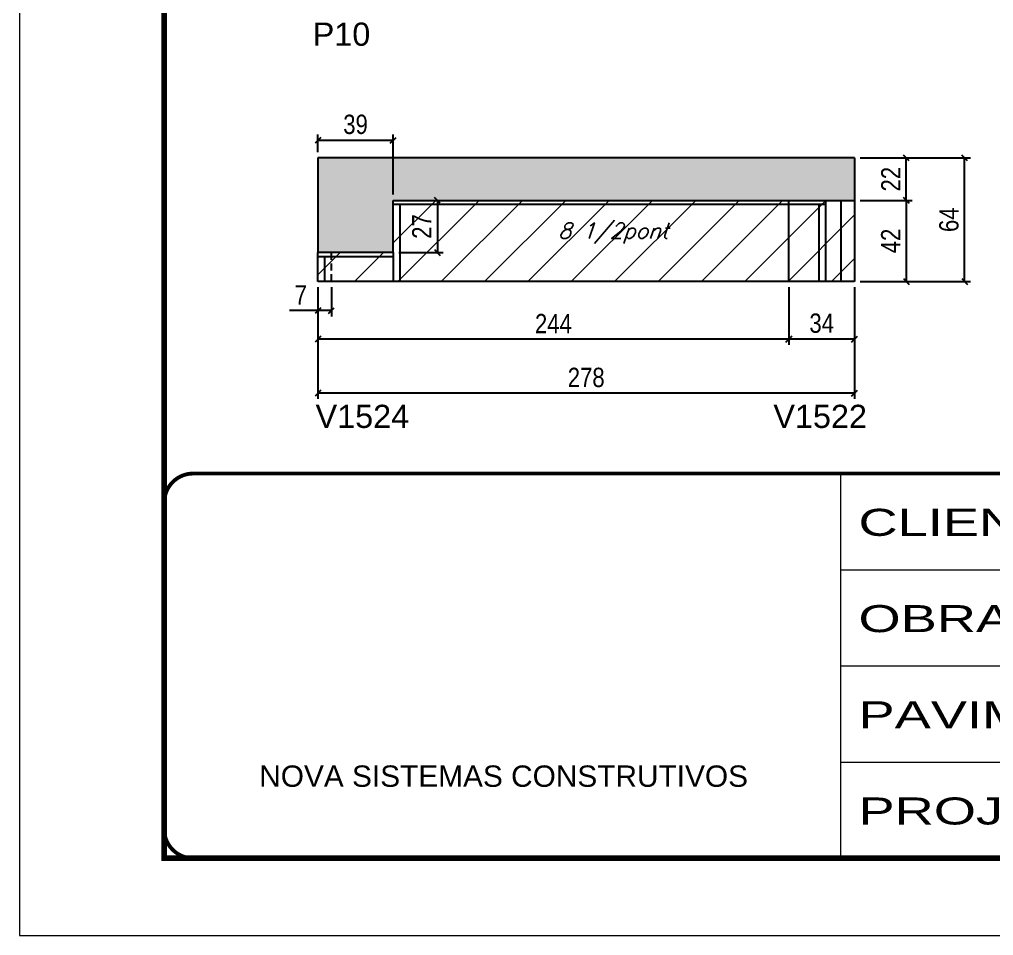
# Model space of a CAD drawing. Extents: x 3309 to 10008, y -2522 to 14608.
# Drawn here: x 4908 to 5412, y 8964 to 9438 of the extents above; entities that cross this region are included whole.
import ezdxf

# ---------------------------------------------------------------- set-up
doc = ezdxf.new("R2010")
doc.units = 0
for name, pattern in [('CONTINUO', [0]), ('DASHED', [0.75, 0.5, -0.25]), ('HIDDEN', [0.375, 0.25, -0.125])]:
    doc.linetypes.add(name, pattern=pattern)
for name, color, linetype in [('5', 5, 'Continuous'), ('COTA', 241, 'Continuous'), ('Painéis', 200, 'Continuous'), ('SARR_2.2x7', 40, 'Continuous'), ('SARR_3.5x7', 81, 'Continuous'), ('texto', 7, 'Continuous')]:
    doc.layers.add(name, color=color, linetype=linetype)
for name, color, linetype, lineweight in [('Folhas', 255, 'Continuous', 9), ('Hachura', 251, 'Continuous', 9), ('SARRAFO DE PRESSAO', 251, 'DASHED', 9)]:
    doc.layers.add(name, color=color, linetype=linetype, lineweight=lineweight)
doc.styles.add('ARIAL', font='arial.ttf')
doc.styles.add('COTA TECNICA', font='techl___.ttf', dxfattribs={"height": 10})
doc.styles.add('Romans', font='romans.shx')
doc.styles.get("Standard").update_dxf_attribs({"font": 'arial.ttf'})
doc.styles.add('Tecnologia', font='')
doc.styles.get('Tecnologia').set_extended_font_data('Forgotten Futurist')
doc.dimstyles.new('PAINEL', dxfattribs={"dimtxt": 10, "dimasz": 3, "dimexe": 3, "dimexo": 3, "dimgap": 3, "dimtad": 1, "dimdec": 1, "dimzin": 12, "dimdsep": 46, "dimtxsty": 'COTA TECNICA', "dimblk1": 'OBLIQUE', "dimblk2": 'OBLIQUE', "dimsah": 1, "dimcen": 0.9, "dimclrd": 4, "dimclre": 4, "dimclrt": 240, "dimadec": 1, "dimazin": 3, "dimtfac": 1, "dimtdec": 1, "dimtmove": 0, "dimatfit": 3, "dimfxl": 1, "dimtolj": 1, "dimtzin": 12, "dimarcsym": 0})

# ---------------------------------------------------------------- blocks, each defined once
blk = doc.blocks.new('9999999999')
at = {"color": 30, "linetype": 'CONTINUO'}
for p, q in [((98564.56, 34230.21), (98564.56, 34429.45)), ((98564.56, 34379.64), (99583.98, 34379.64)), ((98564.56, 34329.83), (99487.98, 34329.83)), ((98564.56, 34280.02), (99487.98, 34280.02))]:
    blk.add_line(p, q, dxfattribs=at)
at = {"color": 30, "linetype": 'CONTINUO', "const_width": 2}
blk.add_lwpolyline([(99583.98, 34230.21), (99583.98, 34414.45, 0.414214), (99568.98, 34429.45), (98228.98, 34429.45, 0.414214), (98213.98, 34414.45), (98213.98, 34245.21, 0.414214), (98228.98, 34230.21), (99583.98, 34230.21)], format="xyb", dxfattribs=at)
at = {"layer": 'Folhas'}
blk.add_lwpolyline([(98138.98, 34190.21), (99623.98, 34190.21), (99623.98, 35240.21), (98138.98, 35240.21)], close=True, dxfattribs=at)
at = {"layer": 'Folhas', "color": 30, "const_width": 3}
blk.add_lwpolyline([(98213.98, 34230.21), (99583.98, 34230.21), (99583.98, 35200.21), (98213.98, 35200.21)], close=True, dxfattribs=at)
at = {"color": 7, "linetype": 'Continuous', "ltscale": 5, "style": 'ARIAL'}
blk.add_text('NOVA SISTEMAS CONSTRUTIVOS', height=11.0592, dxfattribs=at).set_placement((98263.19, 34267.21))
at = {"layer": 'Folhas', "color": 7, "style": 'Tecnologia', "width": 1.5}
for s, p in [('CLIENTE:', (98573.65, 34397.17)), ('OBRA:', (98573.65, 34347.31)), ('PAVIMENTO:', (98573.65, 34297.5)), ('PROJETO:', (98573.65, 34247.69))]:
    blk.add_text(s, height=14, dxfattribs=at).set_placement(p)
blk = doc.blocks.new('_Oblique')
at = {"color": 0, "linetype": 'ByBlock', "lineweight": -2}
blk.add_line((-0.5, -0.5), (0.5, 0.5), dxfattribs=at)
blk = doc.blocks.new('*D3047')
at = {"layer": 'COTA', "color": 4, "lineweight": -2, "transparency": 16777216}
for p, q in [((5062.47, 9299.23), (5062.47, 9241.41)), ((5340.47, 9299.23), (5340.47, 9241.41)), ((5340.47, 9244.41), (5062.47, 9244.41))]:
    blk.add_line(p, q, dxfattribs=at)
at = {"layer": 'Defpoints', "color": 0, "transparency": 16777216}
for p in [(5062.47, 9302.23), (5340.47, 9302.23), (5062.47, 9244.41)]:
    blk.add_point(p, dxfattribs=at)
at = {"layer": 'COTA', "color": 4, "lineweight": -2, "transparency": 16777216, "xscale": 3, "yscale": 3, "zscale": 3, "rotation": 180}
blk.add_blockref('_Oblique', (5062.47, 9244.41), dxfattribs=at)
at = {"layer": 'COTA', "color": 4, "lineweight": -2, "transparency": 16777216, "xscale": 3, "yscale": 3, "zscale": 3}
blk.add_blockref('_Oblique', (5340.47, 9244.41), dxfattribs=at)
at = {"layer": 'COTA', "color": 240, "transparency": 16777216, "insert": (5201.47, 9252.51), "char_height": 10, "attachment_point": 5, "style": 'COTA TECNICA'}
blk.add_mtext('\\A1;278', dxfattribs=at)
blk = doc.blocks.new('*D3048')
at = {"layer": 'COTA', "color": 4, "lineweight": -2, "transparency": 16777216}
for p, q in [((5343.47, 9366.23), (5370.29, 9366.23)), ((5367.29, 9344.23), (5367.29, 9366.23)), ((5343.47, 9344.23), (5370.29, 9344.23))]:
    blk.add_line(p, q, dxfattribs=at)
at = {"layer": 'Defpoints', "color": 0, "transparency": 16777216}
for p in [(5340.47, 9366.23), (5367.29, 9366.23), (5340.47, 9344.23)]:
    blk.add_point(p, dxfattribs=at)
at = {"layer": 'COTA', "color": 4, "lineweight": -2, "transparency": 16777216, "xscale": 3, "yscale": 3, "zscale": 3}
for p, rotation in [((5367.29, 9366.23), 90), ((5367.29, 9344.23), 270)]:
    blk.add_blockref('_Oblique', p, dxfattribs=dict(at, rotation=rotation))
at = {"layer": 'COTA', "color": 240, "transparency": 16777216, "insert": (5359.29, 9355.23), "char_height": 10, "attachment_point": 5, "rotation": 90, "style": 'COTA TECNICA'}
blk.add_mtext('\\A1;22', dxfattribs=at)
blk = doc.blocks.new('*D3049')
at = {"layer": 'COTA', "color": 4, "lineweight": -2, "transparency": 16777216}
for p, q in [((5343.47, 9344.23), (5370.29, 9344.23)), ((5367.29, 9344.23), (5367.29, 9302.23)), ((5343.47, 9302.23), (5370.29, 9302.23))]:
    blk.add_line(p, q, dxfattribs=at)
at = {"layer": 'Defpoints', "color": 0, "transparency": 16777216}
for p in [(5340.47, 9344.23), (5340.47, 9302.23), (5367.29, 9302.23)]:
    blk.add_point(p, dxfattribs=at)
at = {"layer": 'COTA', "color": 4, "lineweight": -2, "transparency": 16777216, "xscale": 3, "yscale": 3, "zscale": 3}
for p, rotation in [((5367.29, 9344.23), 90), ((5367.29, 9302.23), 270)]:
    blk.add_blockref('_Oblique', p, dxfattribs=dict(at, rotation=rotation))
at = {"layer": 'COTA', "color": 240, "transparency": 16777216, "insert": (5359.22, 9323.23), "char_height": 10, "attachment_point": 5, "rotation": 90, "style": 'COTA TECNICA'}
blk.add_mtext('\\A1;42', dxfattribs=at)
blk = doc.blocks.new('*D3050')
at = {"layer": 'COTA', "color": 4, "lineweight": -2, "transparency": 16777216}
for p, q in [((5343.47, 9366.23), (5400.53, 9366.23)), ((5397.53, 9302.23), (5397.53, 9366.23)), ((5343.47, 9302.23), (5400.53, 9302.23))]:
    blk.add_line(p, q, dxfattribs=at)
at = {"layer": 'Defpoints', "color": 0, "transparency": 16777216}
for p in [(5340.47, 9366.23), (5397.53, 9366.23), (5340.47, 9302.23)]:
    blk.add_point(p, dxfattribs=at)
at = {"layer": 'COTA', "color": 4, "lineweight": -2, "transparency": 16777216, "xscale": 3, "yscale": 3, "zscale": 3}
for p, rotation in [((5397.53, 9366.23), 90), ((5397.53, 9302.23), 270)]:
    blk.add_blockref('_Oblique', p, dxfattribs=dict(at, rotation=rotation))
at = {"layer": 'COTA', "color": 240, "transparency": 16777216, "insert": (5389.42, 9334.23), "char_height": 10, "attachment_point": 5, "rotation": 90, "style": 'COTA TECNICA'}
blk.add_mtext('\\A1;64', dxfattribs=at)
blk = doc.blocks.new('*D3051')
at = {"layer": 'COTA', "color": 4, "lineweight": -2, "transparency": 16777216}
for p, q in [((5306.47, 9299.23), (5306.47, 9269.37)), ((5340.47, 9299.23), (5340.47, 9269.37)), ((5340.47, 9272.37), (5306.47, 9272.37))]:
    blk.add_line(p, q, dxfattribs=at)
at = {"layer": 'Defpoints', "color": 0, "transparency": 16777216}
for p in [(5306.47, 9302.23), (5340.47, 9302.23), (5306.47, 9272.37)]:
    blk.add_point(p, dxfattribs=at)
at = {"layer": 'COTA', "color": 4, "lineweight": -2, "transparency": 16777216, "xscale": 3, "yscale": 3, "zscale": 3, "rotation": 180}
blk.add_blockref('_Oblique', (5306.47, 9272.37), dxfattribs=at)
at = {"layer": 'COTA', "color": 4, "lineweight": -2, "transparency": 16777216, "xscale": 3, "yscale": 3, "zscale": 3}
blk.add_blockref('_Oblique', (5340.47, 9272.37), dxfattribs=at)
at = {"layer": 'COTA', "color": 240, "transparency": 16777216, "insert": (5323.47, 9280.59), "char_height": 10, "attachment_point": 5, "style": 'COTA TECNICA'}
blk.add_mtext('\\A1;34', dxfattribs=at)
blk = doc.blocks.new('*D3052')
at = {"layer": 'COTA', "color": 4, "lineweight": -2, "transparency": 16777216}
for p, q in [((5062.47, 9299.23), (5062.47, 9269.37)), ((5306.47, 9299.23), (5306.47, 9269.37)), ((5306.47, 9272.37), (5062.47, 9272.37))]:
    blk.add_line(p, q, dxfattribs=at)
at = {"layer": 'Defpoints', "color": 0, "transparency": 16777216}
for p in [(5062.47, 9302.23), (5306.47, 9302.23), (5062.47, 9272.37)]:
    blk.add_point(p, dxfattribs=at)
at = {"layer": 'COTA', "color": 4, "lineweight": -2, "transparency": 16777216, "xscale": 3, "yscale": 3, "zscale": 3, "rotation": 180}
blk.add_blockref('_Oblique', (5062.47, 9272.37), dxfattribs=at)
at = {"layer": 'COTA', "color": 4, "lineweight": -2, "transparency": 16777216, "xscale": 3, "yscale": 3, "zscale": 3}
blk.add_blockref('_Oblique', (5306.47, 9272.37), dxfattribs=at)
at = {"layer": 'COTA', "color": 240, "transparency": 16777216, "insert": (5184.47, 9280.44), "char_height": 10, "attachment_point": 5, "style": 'COTA TECNICA'}
blk.add_mtext('\\A1;244', dxfattribs=at)
blk = doc.blocks.new('*D3053')
at = {"layer": 'COTA', "color": 4, "lineweight": -2, "transparency": 16777216}
for p, q in [((5062.47, 9299.23), (5062.47, 9284.15)), ((5069.47, 9299.23), (5069.47, 9284.15)), ((5062.47, 9287.15), (5047.74, 9287.15)), ((5069.47, 9287.15), (5062.47, 9287.15))]:
    blk.add_line(p, q, dxfattribs=at)
at = {"layer": 'Defpoints', "color": 0, "transparency": 16777216}
for p in [(5062.47, 9302.23), (5069.47, 9302.23), (5062.47, 9287.15)]:
    blk.add_point(p, dxfattribs=at)
at = {"layer": 'COTA', "color": 4, "lineweight": -2, "transparency": 16777216, "xscale": 3, "yscale": 3, "zscale": 3, "rotation": 180}
blk.add_blockref('_Oblique', (5062.47, 9287.15), dxfattribs=at)
at = {"layer": 'COTA', "color": 4, "lineweight": -2, "transparency": 16777216, "xscale": 3, "yscale": 3, "zscale": 3}
blk.add_blockref('_Oblique', (5069.47, 9287.15), dxfattribs=at)
at = {"layer": 'COTA', "color": 240, "transparency": 16777216, "insert": (5053.61, 9295.22), "char_height": 10, "attachment_point": 5, "style": 'COTA TECNICA'}
blk.add_mtext('\\A1;7', dxfattribs=at)
blk = doc.blocks.new('*D3054')
at = {"layer": 'COTA', "color": 4, "lineweight": -2, "transparency": 16777216}
for p, q in [((5062.47, 9369.23), (5062.47, 9378.31)), ((5101.47, 9347.23), (5101.47, 9378.31)), ((5101.47, 9375.31), (5062.47, 9375.31))]:
    blk.add_line(p, q, dxfattribs=at)
at = {"layer": 'Defpoints', "color": 0, "transparency": 16777216}
for p in [(5062.47, 9375.31), (5062.47, 9366.23), (5101.47, 9344.23)]:
    blk.add_point(p, dxfattribs=at)
at = {"layer": 'COTA', "color": 4, "lineweight": -2, "transparency": 16777216, "xscale": 3, "yscale": 3, "zscale": 3, "rotation": 180}
blk.add_blockref('_Oblique', (5062.47, 9375.31), dxfattribs=at)
at = {"layer": 'COTA', "color": 4, "lineweight": -2, "transparency": 16777216, "xscale": 3, "yscale": 3, "zscale": 3}
blk.add_blockref('_Oblique', (5101.47, 9375.31), dxfattribs=at)
at = {"layer": 'COTA', "color": 240, "transparency": 16777216, "insert": (5081.97, 9383.56), "char_height": 10, "attachment_point": 5, "style": 'COTA TECNICA'}
blk.add_mtext('\\A1;39', dxfattribs=at)
blk = doc.blocks.new('*D3055')
at = {"layer": 'COTA', "color": 4, "lineweight": -2, "transparency": 16777216}
for p, q in [((5104.47, 9344.23), (5127.37, 9344.23)), ((5124.37, 9344.23), (5124.37, 9317.23)), ((5104.47, 9317.23), (5127.37, 9317.23))]:
    blk.add_line(p, q, dxfattribs=at)
at = {"layer": 'Defpoints', "color": 0, "transparency": 16777216}
for p in [(5101.47, 9344.23), (5101.47, 9317.23), (5124.37, 9317.23)]:
    blk.add_point(p, dxfattribs=at)
at = {"layer": 'COTA', "color": 4, "lineweight": -2, "transparency": 16777216, "xscale": 3, "yscale": 3, "zscale": 3}
for p, rotation in [((5124.37, 9344.23), 90), ((5124.37, 9317.23), 270)]:
    blk.add_blockref('_Oblique', p, dxfattribs=dict(at, rotation=rotation))
at = {"layer": 'COTA', "color": 240, "transparency": 16777216, "insert": (5116.29, 9330.73), "char_height": 10, "attachment_point": 5, "rotation": 90, "style": 'COTA TECNICA'}
blk.add_mtext('\\A1;27', dxfattribs=at)

msp = doc.modelspace()

# ---------------------------------------------------------------- hatches: boundary and pattern name
at = {"layer": 'COTA'}
h = msp.add_hatch(dxfattribs=at)
h.set_pattern_fill('AR-CONC', color=256, scale=0.03)
h.set_pattern_definition([(50, (-1982.807, -4017.7864), (5.4655401, -0.4781726), [0.5715, -6.2865]), (355, (-1982.807, -4017.7864), (-1.0573026, 5.7317054), [0.4572, -5.0292175]), (100.451445, (-1982.3515, -4017.826), (4.4082374, 5.2535326), [0.4857003, -5.3427073]), (46.1842, (-1982.807, -4016.2624), (8.1323712, -1.2612698), [0.85725, -9.42975]), (96.63556, (-1982.129, -4016.3675), (7.122124, 7.4227837), [0.7285507, -8.0140682]), (351.18415, (-1982.807, -4016.262), (7.122124, 7.4227837), [0.685799, -7.543792]), (21, (-1982.045, -4016.6434), (4.5484317, -3.067956), [0.5715, -6.2865]), (326, (-1982.045, -4016.6434), (1.8540609, 5.525639), [0.4572, -5.0292]), (71.451445, (-1981.666, -4016.899), (6.4024926, 2.457683), [0.4857003, -5.3426981]), (37.5, (-1982.807, -4017.7864), (0.0926581, 2.53665117), [0, -4.96824, 0, -5.1054, 0, -5.04825]), (7.5, (-1982.807, -4017.7864), (2.00458988, 3.00541724), [0, -2.91084, 0, -4.85394, 0, -1.92405]), (327.5, (-1984.5062, -4017.7864), (4.06771786, -0.17186232), [0, -1.905, 0, -5.9436, 0, -7.8867]), (317.5, (-1985.2682, -4017.7864), (4.4438754, 0.7627947), [0, -2.4765, 0, -3.94716, 0, -5.6007])])
h.paths.add_polyline_path([(5101.47, 9344.23), (5340.47, 9344.23), (5340.47, 9366.23), (5062.47, 9366.23), (5062.47, 9317.23), (5101.47, 9317.23)])
at = {"layer": 'Hachura', "linetype": 'ByBlock'}
h = msp.add_hatch(dxfattribs=at)
h.set_pattern_fill('ANSI31', color=256, scale=5)
h.paths.add_polyline_path([(5453.73, 9911.31), (5453.73, 9864.31), (5697.73, 9864.31), (5697.73, 9911.31)])
h.paths.add_polyline_path([(5697.73, 9911.31), (5697.73, 9864.31), (5740.23, 9864.31), (5740.23, 9911.31)])
h.paths.add_polyline_path([(5740.23, 9911.31), (5740.23, 9864.31), (5984.23, 9864.31), (5984.23, 9911.31)])
h.paths.add_polyline_path([(5984.23, 9911.31), (5984.23, 9864.31), (6228.23, 9864.31), (6228.23, 9911.31)])
h.paths.add_polyline_path([(5996.73, 9726.74), (5996.73, 9676.74), (6134.73, 9676.74), (6134.73, 9686.74), (6112.73, 9686.74), (6112.73, 9726.74)])
h.paths.add_polyline_path([(5752.73, 9726.74), (5752.73, 9676.74), (5996.73, 9676.74), (5996.73, 9726.74)])
h.paths.add_polyline_path([(5575.73, 9726.74), (5575.73, 9676.74), (5722.73, 9676.74), (5722.73, 9726.74)])
h.paths.add_polyline_path([(5453.73, 9726.74), (5453.73, 9676.74), (5575.73, 9676.74), (5575.73, 9726.74)])
h.paths.add_polyline_path([(5306.47, 9500.15), (5306.47, 9546.15), (5062.47, 9546.15), (5062.47, 9500.15)])
h.paths.add_polyline_path([(5403.97, 9546.15), (5306.47, 9546.15), (5306.47, 9500.15), (5403.97, 9500.15)])
h.paths.add_polyline_path([(5471.29, 9542.15), (5471.29, 9510.15), (5444.29, 9510.15), (5444.29, 9500.15), (5688.29, 9500.15), (5688.29, 9542.15)])
h.paths.add_polyline_path([(5688.29, 9542.15), (5688.29, 9500.15), (5932.29, 9500.15), (5932.29, 9542.15)])
h.paths.add_polyline_path([(5932.29, 9542.15), (5932.29, 9500.15), (6033.79, 9500.15), (6033.79, 9542.15)])
h.paths.add_polyline_path([(6277.79, 9500.15), (6277.79, 9542.15), (6033.79, 9542.15), (6033.79, 9500.15)])
h.paths.add_polyline_path([(5306.47, 9302.23), (5306.47, 9344.23), (5101.47, 9344.23), (5101.47, 9317.23), (5062.47, 9317.23), (5062.47, 9302.23)])
h.paths.add_polyline_path([(5340.47, 9344.23), (5306.47, 9344.23), (5306.47, 9302.23), (5340.47, 9302.23)])

# ---------------------------------------------------------------- linework, layer by layer
at = {"layer": 'COTA'}
for p, q in [((5340.47, 9366.23), (5062.47, 9366.23)), ((5062.47, 9366.23), (5062.47, 9317.23)), ((5340.47, 9366.23), (5340.47, 9344.23)), ((5101.47, 9317.23), (5101.47, 9302.23))]:
    msp.add_line(p, q, dxfattribs=at)
at = {"layer": 'Painéis', "linetype": 'ByBlock'}
for p, q in [((5101.47, 9344.23), (5340.47, 9344.23)), ((5101.47, 9317.23), (5101.47, 9344.23)), ((5306.47, 9302.23), (5306.47, 9344.23)), ((5340.47, 9344.23), (5340.47, 9302.23)), ((5062.47, 9302.23), (5062.47, 9317.23)), ((5101.47, 9317.23), (5062.47, 9317.23)), ((5340.47, 9302.23), (5062.47, 9302.23))]:
    msp.add_line(p, q, dxfattribs=at)
at = {"layer": 'SARR_2.2x7', "linetype": 'Continuous'}
for p, q in [((5325.47, 9342.03), (5101.47, 9342.03)), ((5333.47, 9302.23), (5333.47, 9344.23)), ((5101.47, 9315.03), (5062.47, 9315.03))]:
    msp.add_line(p, q, dxfattribs=at)
at = {"layer": 'SARR_2.2x7', "linetype": 'HIDDEN', "ltscale": 15}
msp.add_line((5069.47, 9302.23), (5069.47, 9317.23), dxfattribs=at)
at = {"layer": 'SARR_3.5x7'}
for p, q in [((5104.97, 9342.03), (5104.97, 9302.23)), ((5321.97, 9342.03), (5321.97, 9302.23)), ((5325.47, 9344.23), (5325.47, 9302.23)), ((5065.97, 9315.03), (5065.97, 9302.23))]:
    msp.add_line(p, q, dxfattribs=at)

# ---------------------------------------------------------------- block references
at = {"layer": 'SARRAFO DE PRESSAO', "color": 6, "linetype": 'ByBlock'}
msp.add_blockref('9999999999', (-93231.11, -25226.65), dxfattribs=at)

# ---------------------------------------------------------------- texts
at = {"layer": '5', "linetype": 'Continuous'}
for s, rotation, p in [('P10', 0, (5059.8, 9424.33, 0)), ('V1524', 360, (5061.27, 9226.4)), ('V1522', 0, (5298.44, 9226.4))]:
    msp.add_text(s, height=12, rotation=rotation, dxfattribs=at).set_placement(p)
at = {"layer": 'texto', "color": 2, "insert": (5215.47, 9327.23), "char_height": 8, "attachment_point": 5, "style": 'Romans'}
msp.add_mtext('{\\Q19;\\C256;8 1/2pont}', dxfattribs=at)

# ---------------------------------------------------------------- dimensions: what is measured, and where the dimension line sits
at = {"layer": 'COTA'}
for base, p1, p2, angle, picture, middle in [((5062.47, 9375.31), (5101.47, 9344.23), (5062.47, 9366.23), 180, '*D3054', (5081.97, 9383.56)), ((5367.29, 9366.23), (5340.47, 9344.23), (5340.47, 9366.23), 90, '*D3048', (5359.29, 9355.23)), ((5397.53, 9366.23), (5340.47, 9302.23), (5340.47, 9366.23), 90, '*D3050', (5389.42, 9334.23)), ((5124.37, 9317.23), (5101.47, 9344.23), (5101.47, 9317.23), 90, '*D3055', (5116.29, 9330.73)), ((5367.29, 9302.23), (5340.47, 9344.23), (5340.47, 9302.23), 90, '*D3049', (5359.22, 9323.23)), ((5062.47, 9287.15), (5069.47, 9302.23), (5062.47, 9302.23), 180, '*D3053', (5053.61, 9295.22)), ((5306.47, 9272.37), (5340.47, 9302.23), (5306.47, 9302.23), 180, '*D3051', (5323.47, 9280.59))]:
    dim = msp.add_linear_dim(base=base, p1=p1, p2=p2, angle=angle, dimstyle='PAINEL', dxfattribs=at)
    dim.commit()
    dim.dimension.update_dxf_attribs({"geometry": picture, "text_midpoint": middle})
dim = msp.add_linear_dim(base=(5062.47, 9244.41), p1=(5340.47, 9302.23), p2=(5062.47, 9302.23), dimstyle='PAINEL', dxfattribs=at)
dim.commit()
dim.dimension.update_dxf_attribs({"geometry": '*D3047', "text_midpoint": (5201.47, 9252.51)})
dim = msp.add_linear_dim(base=(5062.47, 9272.37), p1=(5306.47, 9302.23), p2=(5062.47, 9302.23), angle=180, dimstyle='PAINEL', override={"dimtmove": 1}, dxfattribs=at)
dim.commit()
dim.dimension.update_dxf_attribs({"geometry": '*D3052', "text_midpoint": (5184.47, 9280.44)})

doc.saveas('drawing.dxf')
